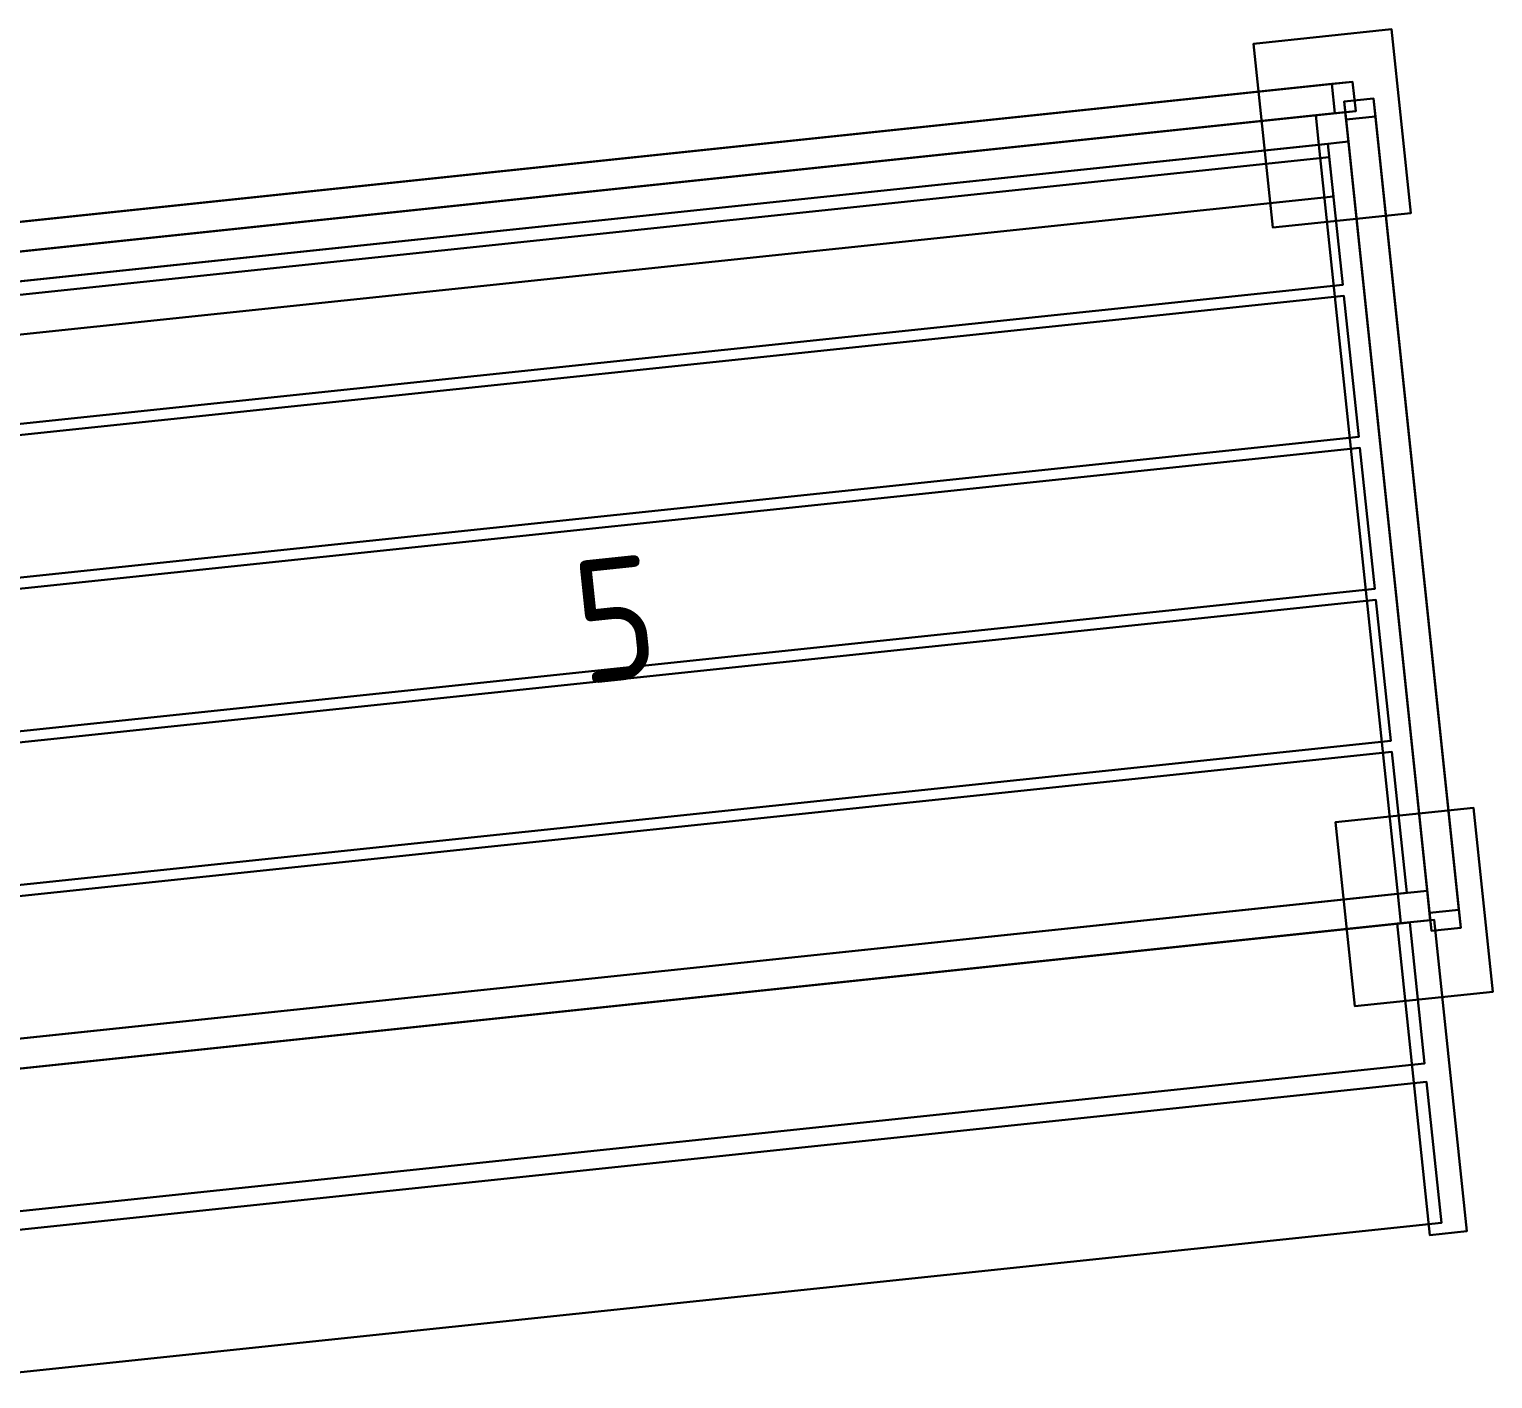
# Model space of a CAD drawing. Header units: millimetres. Extents: x -100 to 108163, y -1208 to 29908.
# Drawn here: x 76060 to 78433, y 11251 to 13440 of the extents above; entities that cross this region are included whole.
import ezdxf
from ezdxf.enums import TextEntityAlignment as Align

# ---------------------------------------------------------------- set-up
doc = ezdxf.new("R2010")
doc.units = ezdxf.units.MM
doc.layers.add('KwikScaf 3D', color=7, linetype='CONTINUOUS')
doc.styles.add('KwikScaf ISO', font='isocp.shx')

msp = doc.modelspace()

# ---------------------------------------------------------------- texts
at = {"layer": 'KwikScaf 3D', "color": 230, "style": 'KwikScaf ISO'}
msp.add_text('5', height=200, rotation=6.0032, dxfattribs=at).set_placement((77010.5, 12483.6), align=Align.MIDDLE_CENTER)

# ---------------------------------------------------------------- meshes
at = {"layer": 'KwikScaf 3D', "color": 200}
mesh = msp.add_polymesh((6, 3), dxfattribs=at)
for k, corner in enumerate([(78045.1, 13416.9, -460), (78045.1, 13416.9, -498), (78045.1, 13416.9, -498), (78268.8, 13440.5, -460), (78268.8, 13440.5, -498), (78268.8, 13440.5, -498), (78300.2, 13142.1, -460), (78300.2, 13142.1, -498), (78268.8, 13440.5, -498), (78076.5, 13118.6, -460), (78076.5, 13118.6, -498), (78045.1, 13416.9, -498), (78076.5, 13118.6, -460), (78076.5, 13118.6, -460), (78045.1, 13416.9, -460), (78300.2, 13142.1, -460), (78300.2, 13142.1, -460), (78268.8, 13440.5, -460)]):
    mesh.set_mesh_vertex(divmod(k, 3), corner)
at = {"layer": 'KwikScaf 3D', "color": 150}
mesh = msp.add_polymesh((6, 3), dxfattribs=at)
for k, corner in enumerate([(75732.7, 13095.3, 2521.9), (75698.8, 13091.8, 2488.2), (75698.8, 13091.8, 2488.2), (78205.9, 13355.4, -0.4), (78171.9, 13351.8, -34.1), (78171.9, 13351.8, -34.1), (78210.9, 13307.7, -0.4), (78176.9, 13304.1, -34.1), (78171.9, 13351.8, -34.1), (75737.8, 13047.6, 2521.9), (75703.8, 13044, 2488.2), (75698.8, 13091.8, 2488.2), (75737.8, 13047.6, 2521.9), (75737.8, 13047.6, 2521.9), (75732.7, 13095.3, 2521.9), (78210.9, 13307.7, -0.4), (78210.9, 13307.7, -0.4), (78205.9, 13355.4, -0.4)]):
    mesh.set_mesh_vertex(divmod(k, 3), corner)
mesh = msp.add_polymesh((6, 3), dxfattribs=at)
for k, corner in enumerate([(78176.9, 13304.1, 5493.9), (78210.9, 13307.7, 5460.2), (78210.9, 13307.7, 5460.2), (75703.8, 13044, 2971.6), (75737.8, 13047.6, 2937.9), (75737.8, 13047.6, 2937.9), (75698.8, 13091.8, 2971.6), (75732.7, 13095.3, 2937.9), (75737.8, 13047.6, 2937.9), (78171.9, 13351.8, 5493.9), (78205.9, 13355.4, 5460.2), (78210.9, 13307.7, 5460.2), (78171.9, 13351.8, 5493.9), (78171.9, 13351.8, 5493.9), (78176.9, 13304.1, 5493.9), (75698.8, 13091.8, 2971.6), (75698.8, 13091.8, 2971.6), (75703.8, 13044, 2971.6)]):
    mesh.set_mesh_vertex(divmod(k, 3), corner)
mesh = msp.add_polymesh((6, 3), dxfattribs=at)
for k, corner in enumerate([(75732.7, 13095.3, 8465.9), (75698.8, 13091.8, 8432.2), (75698.8, 13091.8, 8432.2), (78205.9, 13355.4, 5943.6), (78171.9, 13351.8, 5909.9), (78171.9, 13351.8, 5909.9), (78210.9, 13307.7, 5943.6), (78176.9, 13304.1, 5909.9), (78171.9, 13351.8, 5909.9), (75737.8, 13047.6, 8465.9), (75703.8, 13044, 8432.2), (75698.8, 13091.8, 8432.2), (75737.8, 13047.6, 8465.9), (75737.8, 13047.6, 8465.9), (75732.7, 13095.3, 8465.9), (78210.9, 13307.7, 5943.6), (78210.9, 13307.7, 5943.6), (78205.9, 13355.4, 5943.6)]):
    mesh.set_mesh_vertex(divmod(k, 3), corner)
mesh = msp.add_polymesh((6, 3), dxfattribs=at)
for k, corner in enumerate([(78243, 13299.1, 1059.7), (78239.9, 13328.4, 1021.8), (78239.9, 13328.4, 1021.8), (78381.4, 11982.7, 30.1), (78378.3, 12012, -7.8), (78378.3, 12012, -7.8), (78333.7, 11977.7, 30.1), (78330.6, 12007, -7.8), (78378.3, 12012, -7.8), (78195.2, 13294.1, 1059.7), (78192.2, 13323.4, 1021.8), (78239.9, 13328.4, 1021.8), (78195.2, 13294.1, 1059.7), (78195.2, 13294.1, 1059.7), (78243, 13299.1, 1059.7), (78333.7, 11977.7, 30.1), (78333.7, 11977.7, 30.1), (78381.4, 11982.7, 30.1)]):
    mesh.set_mesh_vertex(divmod(k, 3), corner)
mesh = msp.add_polymesh((6, 3), dxfattribs=at)
for k, corner in enumerate([(78330.6, 12007, 3041.1), (78333.7, 11977.7, 3003.2), (78333.7, 11977.7, 3003.2), (78192.2, 13323.4, 2011.4), (78195.2, 13294.1, 1973.5), (78195.2, 13294.1, 1973.5), (78239.9, 13328.4, 2011.4), (78243, 13299.1, 1973.5), (78195.2, 13294.1, 1973.5), (78378.3, 12012, 3041.1), (78381.4, 11982.7, 3003.2), (78333.7, 11977.7, 3003.2), (78378.3, 12012, 3041.1), (78378.3, 12012, 3041.1), (78330.6, 12007, 3041.1), (78239.9, 13328.4, 2011.4), (78239.9, 13328.4, 2011.4), (78192.2, 13323.4, 2011.4)]):
    mesh.set_mesh_vertex(divmod(k, 3), corner)
mesh = msp.add_polymesh((6, 3), dxfattribs=at)
for k, corner in enumerate([(78243, 13299.1, 5022.4), (78239.9, 13328.4, 4984.5), (78239.9, 13328.4, 4984.5), (78381.4, 11982.7, 3992.7), (78378.3, 12012, 3954.8), (78378.3, 12012, 3954.8), (78333.7, 11977.7, 3992.7), (78330.6, 12007, 3954.8), (78378.3, 12012, 3954.8), (78195.2, 13294.1, 5022.4), (78192.2, 13323.4, 4984.5), (78239.9, 13328.4, 4984.5), (78195.2, 13294.1, 5022.4), (78195.2, 13294.1, 5022.4), (78243, 13299.1, 5022.4), (78333.7, 11977.7, 3992.7), (78333.7, 11977.7, 3992.7), (78381.4, 11982.7, 3992.7)]):
    mesh.set_mesh_vertex(divmod(k, 3), corner)
mesh = msp.add_polymesh((6, 3), dxfattribs=at)
for k, corner in enumerate([(78330.6, 12007, 7003.7), (78333.7, 11977.7, 6965.8), (78333.7, 11977.7, 6965.8), (78192.2, 13323.4, 5974), (78195.2, 13294.1, 5936.1), (78195.2, 13294.1, 5936.1), (78239.9, 13328.4, 5974), (78243, 13299.1, 5936.1), (78195.2, 13294.1, 5936.1), (78378.3, 12012, 7003.7), (78381.4, 11982.7, 6965.8), (78333.7, 11977.7, 6965.8), (78378.3, 12012, 7003.7), (78378.3, 12012, 7003.7), (78330.6, 12007, 7003.7), (78239.9, 13328.4, 5974), (78239.9, 13328.4, 5974), (78192.2, 13323.4, 5974)]):
    mesh.set_mesh_vertex(divmod(k, 3), corner)
mesh = msp.add_polymesh((6, 3), dxfattribs=at)
for k, corner in enumerate([(78243, 13299.1, 8985), (78239.9, 13328.4, 8947.1), (78239.9, 13328.4, 8947.1), (78381.4, 11982.7, 7955.3), (78378.3, 12012, 7917.5), (78378.3, 12012, 7917.5), (78333.7, 11977.7, 7955.3), (78330.6, 12007, 7917.5), (78378.3, 12012, 7917.5), (78195.2, 13294.1, 8985), (78192.2, 13323.4, 8947.1), (78239.9, 13328.4, 8947.1), (78195.2, 13294.1, 8985), (78195.2, 13294.1, 8985), (78243, 13299.1, 8985), (78333.7, 11977.7, 7955.3), (78333.7, 11977.7, 7955.3), (78381.4, 11982.7, 7955.3)]):
    mesh.set_mesh_vertex(divmod(k, 3), corner)
at = {"layer": 'KwikScaf 3D', "color": 40}
mesh = msp.add_polymesh((6, 3), dxfattribs=at)
for k, corner in enumerate([(78151.3, 13253.1, 80), (78151.3, 13253.1, 32), (78151.3, 13253.1, 32), (75773.4, 13003.1, 80), (75773.4, 13003.1, 32), (75773.4, 13003.1, 32), (75768.4, 13050.8, 80), (75768.4, 13050.8, 32), (75773.4, 13003.1, 32), (78146.3, 13300.9, 80), (78146.3, 13300.9, 32), (78151.3, 13253.1, 32), (78146.3, 13300.9, 80), (78146.3, 13300.9, 80), (78151.3, 13253.1, 80), (75768.4, 13050.8, 80), (75768.4, 13050.8, 80), (75773.4, 13003.1, 80)]):
    mesh.set_mesh_vertex(divmod(k, 3), corner)
mesh = msp.add_polymesh((6, 3), dxfattribs=at)
for k, corner in enumerate([(78151.3, 13253.1, 1566), (78151.3, 13253.1, 1518), (78151.3, 13253.1, 1518), (75773.4, 13003.1, 1566), (75773.4, 13003.1, 1518), (75773.4, 13003.1, 1518), (75768.4, 13050.8, 1566), (75768.4, 13050.8, 1518), (75773.4, 13003.1, 1518), (78146.3, 13300.9, 1566), (78146.3, 13300.9, 1518), (78151.3, 13253.1, 1518), (78146.3, 13300.9, 1566), (78146.3, 13300.9, 1566), (78151.3, 13253.1, 1566), (75768.4, 13050.8, 1566), (75768.4, 13050.8, 1566), (75773.4, 13003.1, 1566)]):
    mesh.set_mesh_vertex(divmod(k, 3), corner)
mesh = msp.add_polymesh((6, 3), dxfattribs=at)
for k, corner in enumerate([(78151.3, 13253.1, 3547.3), (78151.3, 13253.1, 3499.3), (78151.3, 13253.1, 3499.3), (75773.4, 13003.1, 3547.3), (75773.4, 13003.1, 3499.3), (75773.4, 13003.1, 3499.3), (75768.4, 13050.8, 3547.3), (75768.4, 13050.8, 3499.3), (75773.4, 13003.1, 3499.3), (78146.3, 13300.9, 3547.3), (78146.3, 13300.9, 3499.3), (78151.3, 13253.1, 3499.3), (78146.3, 13300.9, 3547.3), (78146.3, 13300.9, 3547.3), (78151.3, 13253.1, 3547.3), (75768.4, 13050.8, 3547.3), (75768.4, 13050.8, 3547.3), (75773.4, 13003.1, 3547.3)]):
    mesh.set_mesh_vertex(divmod(k, 3), corner)
mesh = msp.add_polymesh((6, 3), dxfattribs=at)
for k, corner in enumerate([(78151.3, 13253.1, 5528.6), (78151.3, 13253.1, 5480.6), (78151.3, 13253.1, 5480.6), (75773.4, 13003.1, 5528.6), (75773.4, 13003.1, 5480.6), (75773.4, 13003.1, 5480.6), (75768.4, 13050.8, 5528.6), (75768.4, 13050.8, 5480.6), (75773.4, 13003.1, 5480.6), (78146.3, 13300.9, 5528.6), (78146.3, 13300.9, 5480.6), (78151.3, 13253.1, 5480.6), (78146.3, 13300.9, 5528.6), (78146.3, 13300.9, 5528.6), (78151.3, 13253.1, 5528.6), (75768.4, 13050.8, 5528.6), (75768.4, 13050.8, 5528.6), (75773.4, 13003.1, 5528.6)]):
    mesh.set_mesh_vertex(divmod(k, 3), corner)
mesh = msp.add_polymesh((6, 3), dxfattribs=at)
for k, corner in enumerate([(78151.3, 13253.1, 7509.9), (78151.3, 13253.1, 7461.9), (78151.3, 13253.1, 7461.9), (75773.4, 13003.1, 7509.9), (75773.4, 13003.1, 7461.9), (75773.4, 13003.1, 7461.9), (75768.4, 13050.8, 7509.9), (75768.4, 13050.8, 7461.9), (75773.4, 13003.1, 7461.9), (78146.3, 13300.9, 7509.9), (78146.3, 13300.9, 7461.9), (78151.3, 13253.1, 7461.9), (78146.3, 13300.9, 7509.9), (78146.3, 13300.9, 7509.9), (78151.3, 13253.1, 7509.9), (75768.4, 13050.8, 7509.9), (75768.4, 13050.8, 7509.9), (75773.4, 13003.1, 7509.9)]):
    mesh.set_mesh_vertex(divmod(k, 3), corner)
at = {"layer": 'KwikScaf 3D', "color": 70}
mesh = msp.add_polymesh((6, 3), dxfattribs=at)
for k, corner in enumerate([(78151.3, 13253.1, 8500.6), (78151.3, 13253.1, 8452.6), (78151.3, 13253.1, 8452.6), (75773.4, 13003.1, 8500.6), (75773.4, 13003.1, 8452.6), (75773.4, 13003.1, 8452.6), (75768.4, 13050.8, 8500.6), (75768.4, 13050.8, 8452.6), (75773.4, 13003.1, 8452.6), (78146.3, 13300.9, 8500.6), (78146.3, 13300.9, 8452.6), (78151.3, 13253.1, 8452.6), (78146.3, 13300.9, 8500.6), (78146.3, 13300.9, 8500.6), (78151.3, 13253.1, 8500.6), (75768.4, 13050.8, 8500.6), (75768.4, 13050.8, 8500.6), (75773.4, 13003.1, 8500.6)]):
    mesh.set_mesh_vertex(divmod(k, 3), corner)
at = {"layer": 'KwikScaf 3D', "color": 80}
mesh = msp.add_polymesh((6, 3), dxfattribs=at)
for k, corner in enumerate([(78151.3, 13253.1, 8005.3), (78151.3, 13253.1, 7957.3), (78151.3, 13253.1, 7957.3), (75773.4, 13003.1, 8005.3), (75773.4, 13003.1, 7957.3), (75773.4, 13003.1, 7957.3), (75768.4, 13050.8, 8005.3), (75768.4, 13050.8, 7957.3), (75773.4, 13003.1, 7957.3), (78146.3, 13300.9, 8005.3), (78146.3, 13300.9, 7957.3), (78151.3, 13253.1, 7957.3), (78146.3, 13300.9, 8005.3), (78146.3, 13300.9, 8005.3), (78151.3, 13253.1, 8005.3), (75768.4, 13050.8, 8005.3), (75768.4, 13050.8, 8005.3), (75773.4, 13003.1, 8005.3)]):
    mesh.set_mesh_vertex(divmod(k, 3), corner)
at = {"layer": 'KwikScaf 3D', "color": 40}
mesh = msp.add_polymesh((6, 3), dxfattribs=at)
for k, corner in enumerate([(78151.3, 13253.1, 9491.3), (78151.3, 13253.1, 9443.3), (78151.3, 13253.1, 9443.3), (75773.4, 13003.1, 9491.3), (75773.4, 13003.1, 9443.3), (75773.4, 13003.1, 9443.3), (75768.4, 13050.8, 9491.3), (75768.4, 13050.8, 9443.3), (75773.4, 13003.1, 9443.3), (78146.3, 13300.9, 9491.3), (78146.3, 13300.9, 9443.3), (78151.3, 13253.1, 9443.3), (78146.3, 13300.9, 9491.3), (78146.3, 13300.9, 9491.3), (78151.3, 13253.1, 9491.3), (75768.4, 13050.8, 9491.3), (75768.4, 13050.8, 9491.3), (75773.4, 13003.1, 9491.3)]):
    mesh.set_mesh_vertex(divmod(k, 3), corner)
at = {"layer": 'KwikScaf 3D', "color": 70}
mesh = msp.add_polymesh((6, 3), dxfattribs=at)
for k, corner in enumerate([(78151.3, 13253.1, 10481.9), (78151.3, 13253.1, 10433.9), (78151.3, 13253.1, 10433.9), (75773.4, 13003.1, 10481.9), (75773.4, 13003.1, 10433.9), (75773.4, 13003.1, 10433.9), (75768.4, 13050.8, 10481.9), (75768.4, 13050.8, 10433.9), (75773.4, 13003.1, 10433.9), (78146.3, 13300.9, 10481.9), (78146.3, 13300.9, 10433.9), (78151.3, 13253.1, 10433.9), (78146.3, 13300.9, 10481.9), (78146.3, 13300.9, 10481.9), (78151.3, 13253.1, 10481.9), (75768.4, 13050.8, 10481.9), (75768.4, 13050.8, 10481.9), (75773.4, 13003.1, 10481.9)]):
    mesh.set_mesh_vertex(divmod(k, 3), corner)
at = {"layer": 'KwikScaf 3D', "color": 80}
mesh = msp.add_polymesh((6, 3), dxfattribs=at)
for k, corner in enumerate([(78151.3, 13253.1, 9986.6), (78151.3, 13253.1, 9938.6), (78151.3, 13253.1, 9938.6), (75773.4, 13003.1, 9986.6), (75773.4, 13003.1, 9938.6), (75773.4, 13003.1, 9938.6), (75768.4, 13050.8, 9986.6), (75768.4, 13050.8, 9938.6), (75773.4, 13003.1, 9938.6), (78146.3, 13300.9, 9986.6), (78146.3, 13300.9, 9938.6), (78151.3, 13253.1, 9938.6), (78146.3, 13300.9, 9986.6), (78146.3, 13300.9, 9986.6), (78151.3, 13253.1, 9986.6), (75768.4, 13050.8, 9986.6), (75768.4, 13050.8, 9986.6), (75773.4, 13003.1, 9986.6)]):
    mesh.set_mesh_vertex(divmod(k, 3), corner)
at = {"layer": 'KwikScaf 3D', "color": 180}
mesh = msp.add_polymesh((6, 3), dxfattribs=at)
for k, corner in enumerate([(78194, 13305.9, 2887), (78146.3, 13300.9, 2887), (78146.3, 13300.9, 2887), (78194, 13305.9, -185), (78146.3, 13300.9, -185), (78146.3, 13300.9, -185), (78199, 13258.2, -185), (78151.3, 13253.1, -185), (78146.3, 13300.9, -185), (78199, 13258.2, 2887), (78151.3, 13253.1, 2887), (78146.3, 13300.9, 2887), (78199, 13258.2, 2887), (78199, 13258.2, 2887), (78194, 13305.9, 2887), (78199, 13258.2, -185), (78199, 13258.2, -185), (78194, 13305.9, -185)]):
    mesh.set_mesh_vertex(divmod(k, 3), corner)
mesh = msp.add_polymesh((6, 3), dxfattribs=at)
for k, corner in enumerate([(78194, 13305.9, 5859), (78146.3, 13300.9, 5859), (78146.3, 13300.9, 5859), (78194, 13305.9, 2787), (78146.3, 13300.9, 2787), (78146.3, 13300.9, 2787), (78199, 13258.2, 2787), (78151.3, 13253.1, 2787), (78146.3, 13300.9, 2787), (78199, 13258.2, 5859), (78151.3, 13253.1, 5859), (78146.3, 13300.9, 5859), (78199, 13258.2, 5859), (78199, 13258.2, 5859), (78194, 13305.9, 5859), (78199, 13258.2, 2787), (78199, 13258.2, 2787), (78194, 13305.9, 2787)]):
    mesh.set_mesh_vertex(divmod(k, 3), corner)
mesh = msp.add_polymesh((6, 3), dxfattribs=at)
for k, corner in enumerate([(78194, 13305.9, 8831), (78146.3, 13300.9, 8831), (78146.3, 13300.9, 8831), (78194, 13305.9, 5759), (78146.3, 13300.9, 5759), (78146.3, 13300.9, 5759), (78199, 13258.2, 5759), (78151.3, 13253.1, 5759), (78146.3, 13300.9, 5759), (78199, 13258.2, 8831), (78151.3, 13253.1, 8831), (78146.3, 13300.9, 8831), (78199, 13258.2, 8831), (78199, 13258.2, 8831), (78194, 13305.9, 8831), (78199, 13258.2, 5759), (78199, 13258.2, 5759), (78194, 13305.9, 5759)]):
    mesh.set_mesh_vertex(divmod(k, 3), corner)
mesh = msp.add_polymesh((6, 3), dxfattribs=at)
for k, corner in enumerate([(78194, 13305.9, 10812.3), (78146.3, 13300.9, 10812.3), (78146.3, 13300.9, 10812.3), (78194, 13305.9, 8731), (78146.3, 13300.9, 8731), (78146.3, 13300.9, 8731), (78199, 13258.2, 8731), (78151.3, 13253.1, 8731), (78146.3, 13300.9, 8731), (78199, 13258.2, 10812.3), (78151.3, 13253.1, 10812.3), (78146.3, 13300.9, 10812.3), (78199, 13258.2, 10812.3), (78199, 13258.2, 10812.3), (78194, 13305.9, 10812.3), (78199, 13258.2, 8731), (78199, 13258.2, 8731), (78194, 13305.9, 8731)]):
    mesh.set_mesh_vertex(divmod(k, 3), corner)
at = {"layer": 'KwikScaf 3D', "color": 190}
mesh = msp.add_polymesh((6, 3), dxfattribs=at)
for k, corner in enumerate([(78194, 13305.9), (78146.3, 13300.9), (78146.3, 13300.9), (78194, 13305.9, -460), (78146.3, 13300.9, -460), (78146.3, 13300.9, -460), (78199, 13258.2, -460), (78151.3, 13253.1, -460), (78146.3, 13300.9, -460), (78199, 13258.2), (78151.3, 13253.1), (78146.3, 13300.9), (78199, 13258.2), (78199, 13258.2), (78194, 13305.9), (78199, 13258.2, -460), (78199, 13258.2, -460), (78194, 13305.9, -460)]):
    mesh.set_mesh_vertex(divmod(k, 3), corner)
at = {"layer": 'KwikScaf 3D', "color": 20}
mesh = msp.add_polymesh((6, 3), dxfattribs=at)
for k, corner in enumerate([(78189.8, 13025.9, 7550.9), (78189.8, 13025.9, 7486.9), (78189.8, 13025.9, 7486.9), (75783, 12772.8, 7550.9), (75783, 12772.8, 7486.9), (75783, 12772.8, 7486.9), (75759, 13001.6, 7550.9), (75759, 13001.6, 7486.9), (75783, 12772.8, 7486.9), (78165.7, 13254.7, 7550.9), (78165.7, 13254.7, 7486.9), (78189.8, 13025.9, 7486.9), (78165.7, 13254.7, 7550.9), (78165.7, 13254.7, 7550.9), (78189.8, 13025.9, 7550.9), (75759, 13001.6, 7550.9), (75759, 13001.6, 7550.9), (75783, 12772.8, 7550.9)]):
    mesh.set_mesh_vertex(divmod(k, 3), corner)
mesh = msp.add_polymesh((6, 3), dxfattribs=at)
for k, corner in enumerate([(78189.8, 13025.9, 9532.3), (78189.8, 13025.9, 9468.3), (78189.8, 13025.9, 9468.3), (75783, 12772.8, 9532.3), (75783, 12772.8, 9468.3), (75783, 12772.8, 9468.3), (75759, 13001.6, 9532.3), (75759, 13001.6, 9468.3), (75783, 12772.8, 9468.3), (78165.7, 13254.7, 9532.3), (78165.7, 13254.7, 9468.3), (78189.8, 13025.9, 9468.3), (78165.7, 13254.7, 9532.3), (78165.7, 13254.7, 9532.3), (78189.8, 13025.9, 9532.3), (75759, 13001.6, 9532.3), (75759, 13001.6, 9532.3), (75783, 12772.8, 9532.3)]):
    mesh.set_mesh_vertex(divmod(k, 3), corner)
at = {"layer": 'KwikScaf 3D', "color": 50}
mesh = msp.add_polymesh((6, 3), dxfattribs=at)
for k, corner in enumerate([(78279.1, 12037.9, 100), (78279.1, 12037.9, 52), (78279.1, 12037.9, 52), (78151.3, 13253.1, 100), (78151.3, 13253.1, 52), (78151.3, 13253.1, 52), (78199, 13258.2, 100), (78199, 13258.2, 52), (78151.3, 13253.1, 52), (78326.8, 12042.9, 100), (78326.8, 12042.9, 52), (78279.1, 12037.9, 52), (78326.8, 12042.9, 100), (78326.8, 12042.9, 100), (78279.1, 12037.9, 100), (78199, 13258.2, 100), (78199, 13258.2, 100), (78151.3, 13253.1, 100)]):
    mesh.set_mesh_vertex(divmod(k, 3), corner)
mesh = msp.add_polymesh((6, 3), dxfattribs=at)
for k, corner in enumerate([(78279.1, 12037.9, 1586), (78279.1, 12037.9, 1538), (78279.1, 12037.9, 1538), (78151.3, 13253.1, 1586), (78151.3, 13253.1, 1538), (78151.3, 13253.1, 1538), (78199, 13258.2, 1586), (78199, 13258.2, 1538), (78151.3, 13253.1, 1538), (78326.8, 12042.9, 1586), (78326.8, 12042.9, 1538), (78279.1, 12037.9, 1538), (78326.8, 12042.9, 1586), (78326.8, 12042.9, 1586), (78279.1, 12037.9, 1586), (78199, 13258.2, 1586), (78199, 13258.2, 1586), (78151.3, 13253.1, 1586)]):
    mesh.set_mesh_vertex(divmod(k, 3), corner)
mesh = msp.add_polymesh((6, 3), dxfattribs=at)
for k, corner in enumerate([(78279.1, 12037.9, 3567.3), (78279.1, 12037.9, 3519.3), (78279.1, 12037.9, 3519.3), (78151.3, 13253.1, 3567.3), (78151.3, 13253.1, 3519.3), (78151.3, 13253.1, 3519.3), (78199, 13258.2, 3567.3), (78199, 13258.2, 3519.3), (78151.3, 13253.1, 3519.3), (78326.8, 12042.9, 3567.3), (78326.8, 12042.9, 3519.3), (78279.1, 12037.9, 3519.3), (78326.8, 12042.9, 3567.3), (78326.8, 12042.9, 3567.3), (78279.1, 12037.9, 3567.3), (78199, 13258.2, 3567.3), (78199, 13258.2, 3567.3), (78151.3, 13253.1, 3567.3)]):
    mesh.set_mesh_vertex(divmod(k, 3), corner)
mesh = msp.add_polymesh((6, 3), dxfattribs=at)
for k, corner in enumerate([(78279.1, 12037.9, 5548.6), (78279.1, 12037.9, 5500.6), (78279.1, 12037.9, 5500.6), (78151.3, 13253.1, 5548.6), (78151.3, 13253.1, 5500.6), (78151.3, 13253.1, 5500.6), (78199, 13258.2, 5548.6), (78199, 13258.2, 5500.6), (78151.3, 13253.1, 5500.6), (78326.8, 12042.9, 5548.6), (78326.8, 12042.9, 5500.6), (78279.1, 12037.9, 5500.6), (78326.8, 12042.9, 5548.6), (78326.8, 12042.9, 5548.6), (78279.1, 12037.9, 5548.6), (78199, 13258.2, 5548.6), (78199, 13258.2, 5548.6), (78151.3, 13253.1, 5548.6)]):
    mesh.set_mesh_vertex(divmod(k, 3), corner)
mesh = msp.add_polymesh((6, 3), dxfattribs=at)
for k, corner in enumerate([(78279.1, 12037.9, 7529.9), (78279.1, 12037.9, 7481.9), (78279.1, 12037.9, 7481.9), (78151.3, 13253.1, 7529.9), (78151.3, 13253.1, 7481.9), (78151.3, 13253.1, 7481.9), (78199, 13258.2, 7529.9), (78199, 13258.2, 7481.9), (78151.3, 13253.1, 7481.9), (78326.8, 12042.9, 7529.9), (78326.8, 12042.9, 7481.9), (78279.1, 12037.9, 7481.9), (78326.8, 12042.9, 7529.9), (78326.8, 12042.9, 7529.9), (78279.1, 12037.9, 7529.9), (78199, 13258.2, 7529.9), (78199, 13258.2, 7529.9), (78151.3, 13253.1, 7529.9)]):
    mesh.set_mesh_vertex(divmod(k, 3), corner)
at = {"layer": 'KwikScaf 3D', "color": 70}
mesh = msp.add_polymesh((6, 3), dxfattribs=at)
for k, corner in enumerate([(78279.1, 12037.9, 8475.6), (78279.1, 12037.9, 8427.6), (78279.1, 12037.9, 8427.6), (78151.3, 13253.1, 8475.6), (78151.3, 13253.1, 8427.6), (78151.3, 13253.1, 8427.6), (78199, 13258.2, 8475.6), (78199, 13258.2, 8427.6), (78151.3, 13253.1, 8427.6), (78326.8, 12042.9, 8475.6), (78326.8, 12042.9, 8427.6), (78279.1, 12037.9, 8427.6), (78326.8, 12042.9, 8475.6), (78326.8, 12042.9, 8475.6), (78279.1, 12037.9, 8475.6), (78199, 13258.2, 8475.6), (78199, 13258.2, 8475.6), (78151.3, 13253.1, 8475.6)]):
    mesh.set_mesh_vertex(divmod(k, 3), corner)
at = {"layer": 'KwikScaf 3D', "color": 80}
mesh = msp.add_polymesh((6, 3), dxfattribs=at)
for k, corner in enumerate([(78279.1, 12037.9, 7980.3), (78279.1, 12037.9, 7932.3), (78279.1, 12037.9, 7932.3), (78151.3, 13253.1, 7980.3), (78151.3, 13253.1, 7932.3), (78151.3, 13253.1, 7932.3), (78199, 13258.2, 7980.3), (78199, 13258.2, 7932.3), (78151.3, 13253.1, 7932.3), (78326.8, 12042.9, 7980.3), (78326.8, 12042.9, 7932.3), (78279.1, 12037.9, 7932.3), (78326.8, 12042.9, 7980.3), (78326.8, 12042.9, 7980.3), (78279.1, 12037.9, 7980.3), (78199, 13258.2, 7980.3), (78199, 13258.2, 7980.3), (78151.3, 13253.1, 7980.3)]):
    mesh.set_mesh_vertex(divmod(k, 3), corner)
at = {"layer": 'KwikScaf 3D', "color": 50}
mesh = msp.add_polymesh((6, 3), dxfattribs=at)
for k, corner in enumerate([(78279.1, 12037.9, 9511.3), (78279.1, 12037.9, 9463.3), (78279.1, 12037.9, 9463.3), (78151.3, 13253.1, 9511.3), (78151.3, 13253.1, 9463.3), (78151.3, 13253.1, 9463.3), (78199, 13258.2, 9511.3), (78199, 13258.2, 9463.3), (78151.3, 13253.1, 9463.3), (78326.8, 12042.9, 9511.3), (78326.8, 12042.9, 9463.3), (78279.1, 12037.9, 9463.3), (78326.8, 12042.9, 9511.3), (78326.8, 12042.9, 9511.3), (78279.1, 12037.9, 9511.3), (78199, 13258.2, 9511.3), (78199, 13258.2, 9511.3), (78151.3, 13253.1, 9511.3)]):
    mesh.set_mesh_vertex(divmod(k, 3), corner)
at = {"layer": 'KwikScaf 3D', "color": 70}
mesh = msp.add_polymesh((6, 3), dxfattribs=at)
for k, corner in enumerate([(78279.1, 12037.9, 10456.9), (78279.1, 12037.9, 10408.9), (78279.1, 12037.9, 10408.9), (78151.3, 13253.1, 10456.9), (78151.3, 13253.1, 10408.9), (78151.3, 13253.1, 10408.9), (78199, 13258.2, 10456.9), (78199, 13258.2, 10408.9), (78151.3, 13253.1, 10408.9), (78326.8, 12042.9, 10456.9), (78326.8, 12042.9, 10408.9), (78279.1, 12037.9, 10408.9), (78326.8, 12042.9, 10456.9), (78326.8, 12042.9, 10456.9), (78279.1, 12037.9, 10456.9), (78199, 13258.2, 10456.9), (78199, 13258.2, 10456.9), (78151.3, 13253.1, 10456.9)]):
    mesh.set_mesh_vertex(divmod(k, 3), corner)
at = {"layer": 'KwikScaf 3D', "color": 80}
mesh = msp.add_polymesh((6, 3), dxfattribs=at)
for k, corner in enumerate([(78279.1, 12037.9, 9961.6), (78279.1, 12037.9, 9913.6), (78279.1, 12037.9, 9913.6), (78151.3, 13253.1, 9961.6), (78151.3, 13253.1, 9913.6), (78151.3, 13253.1, 9913.6), (78199, 13258.2, 9961.6), (78199, 13258.2, 9913.6), (78151.3, 13253.1, 9913.6), (78326.8, 12042.9, 9961.6), (78326.8, 12042.9, 9913.6), (78279.1, 12037.9, 9913.6), (78326.8, 12042.9, 9961.6), (78326.8, 12042.9, 9961.6), (78279.1, 12037.9, 9961.6), (78199, 13258.2, 9961.6), (78199, 13258.2, 9961.6), (78151.3, 13253.1, 9961.6)]):
    mesh.set_mesh_vertex(divmod(k, 3), corner)
at = {"layer": 'KwikScaf 3D', "color": 90}
mesh = msp.add_polymesh((6, 3), dxfattribs=at)
for k, corner in enumerate([(78174.7, 13169.1, 7550.9), (78168, 13232.8, 7550.9), (78168, 13232.8, 7550.9), (75768, 12916, 7550.9), (75761.3, 12979.7, 7550.9), (75761.3, 12979.7, 7550.9), (75768, 12916, 7780.9), (75761.3, 12979.7, 7780.9), (75761.3, 12979.7, 7550.9), (78174.7, 13169.1, 7780.9), (78168, 13232.8, 7780.9), (78168, 13232.8, 7550.9), (78174.7, 13169.1, 7780.9), (78174.7, 13169.1, 7780.9), (78174.7, 13169.1, 7550.9), (75768, 12916, 7780.9), (75768, 12916, 7780.9), (75768, 12916, 7550.9)]):
    mesh.set_mesh_vertex(divmod(k, 3), corner)
mesh = msp.add_polymesh((6, 3), dxfattribs=at)
for k, corner in enumerate([(78174.7, 13169.1, 9532.3), (78168, 13232.8, 9532.3), (78168, 13232.8, 9532.3), (75768, 12916, 9532.3), (75761.3, 12979.7, 9532.3), (75761.3, 12979.7, 9532.3), (75768, 12916, 9762.3), (75761.3, 12979.7, 9762.3), (75761.3, 12979.7, 9532.3), (78174.7, 13169.1, 9762.3), (78168, 13232.8, 9762.3), (78168, 13232.8, 9532.3), (78174.7, 13169.1, 9762.3), (78174.7, 13169.1, 9762.3), (78174.7, 13169.1, 9532.3), (75768, 12916, 9762.3), (75768, 12916, 9762.3), (75768, 12916, 9532.3)]):
    mesh.set_mesh_vertex(divmod(k, 3), corner)
at = {"layer": 'KwikScaf 3D', "color": 20}
mesh = msp.add_polymesh((6, 3), dxfattribs=at)
for k, corner in enumerate([(78215.7, 12779.3, 7550.9), (78215.7, 12779.3, 7486.9), (78215.7, 12779.3, 7486.9), (75809, 12526.2, 7550.9), (75809, 12526.2, 7486.9), (75809, 12526.2, 7486.9), (75784.9, 12754.9, 7550.9), (75784.9, 12754.9, 7486.9), (75809, 12526.2, 7486.9), (78191.6, 13008, 7550.9), (78191.6, 13008, 7486.9), (78215.7, 12779.3, 7486.9), (78191.6, 13008, 7550.9), (78191.6, 13008, 7550.9), (78215.7, 12779.3, 7550.9), (75784.9, 12754.9, 7550.9), (75784.9, 12754.9, 7550.9), (75809, 12526.2, 7550.9)]):
    mesh.set_mesh_vertex(divmod(k, 3), corner)
mesh = msp.add_polymesh((6, 3), dxfattribs=at)
for k, corner in enumerate([(78215.7, 12779.3, 9532.3), (78215.7, 12779.3, 9468.3), (78215.7, 12779.3, 9468.3), (75809, 12526.2, 9532.3), (75809, 12526.2, 9468.3), (75809, 12526.2, 9468.3), (75784.9, 12754.9, 9532.3), (75784.9, 12754.9, 9468.3), (75809, 12526.2, 9468.3), (78191.6, 13008, 9532.3), (78191.6, 13008, 9468.3), (78215.7, 12779.3, 9468.3), (78191.6, 13008, 9532.3), (78191.6, 13008, 9532.3), (78215.7, 12779.3, 9532.3), (75784.9, 12754.9, 9532.3), (75784.9, 12754.9, 9532.3), (75809, 12526.2, 9532.3)]):
    mesh.set_mesh_vertex(divmod(k, 3), corner)
mesh = msp.add_polymesh((6, 3), dxfattribs=at)
for k, corner in enumerate([(78241.6, 12532.6, 7550.9), (78241.6, 12532.6, 7486.9), (78241.6, 12532.6, 7486.9), (75834.9, 12279.6, 7550.9), (75834.9, 12279.6, 7486.9), (75834.9, 12279.6, 7486.9), (75810.9, 12508.3, 7550.9), (75810.9, 12508.3, 7486.9), (75834.9, 12279.6, 7486.9), (78217.6, 12761.4, 7550.9), (78217.6, 12761.4, 7486.9), (78241.6, 12532.6, 7486.9), (78217.6, 12761.4, 7550.9), (78217.6, 12761.4, 7550.9), (78241.6, 12532.6, 7550.9), (75810.9, 12508.3, 7550.9), (75810.9, 12508.3, 7550.9), (75834.9, 12279.6, 7550.9)]):
    mesh.set_mesh_vertex(divmod(k, 3), corner)
mesh = msp.add_polymesh((6, 3), dxfattribs=at)
for k, corner in enumerate([(78241.6, 12532.6, 9532.3), (78241.6, 12532.6, 9468.3), (78241.6, 12532.6, 9468.3), (75834.9, 12279.6, 9532.3), (75834.9, 12279.6, 9468.3), (75834.9, 12279.6, 9468.3), (75810.9, 12508.3, 9532.3), (75810.9, 12508.3, 9468.3), (75834.9, 12279.6, 9468.3), (78217.6, 12761.4, 9532.3), (78217.6, 12761.4, 9468.3), (78241.6, 12532.6, 9468.3), (78217.6, 12761.4, 9532.3), (78217.6, 12761.4, 9532.3), (78241.6, 12532.6, 9532.3), (75810.9, 12508.3, 9532.3), (75810.9, 12508.3, 9532.3), (75834.9, 12279.6, 9532.3)]):
    mesh.set_mesh_vertex(divmod(k, 3), corner)
mesh = msp.add_polymesh((6, 3), dxfattribs=at)
for k, corner in enumerate([(78267.6, 12286, 7550.9), (78267.6, 12286, 7486.9), (78267.6, 12286, 7486.9), (75860.8, 12032.9, 7550.9), (75860.8, 12032.9, 7486.9), (75860.8, 12032.9, 7486.9), (75836.8, 12261.7, 7550.9), (75836.8, 12261.7, 7486.9), (75860.8, 12032.9, 7486.9), (78243.5, 12514.7, 7550.9), (78243.5, 12514.7, 7486.9), (78267.6, 12286, 7486.9), (78243.5, 12514.7, 7550.9), (78243.5, 12514.7, 7550.9), (78267.6, 12286, 7550.9), (75836.8, 12261.7, 7550.9), (75836.8, 12261.7, 7550.9), (75860.8, 12032.9, 7550.9)]):
    mesh.set_mesh_vertex(divmod(k, 3), corner)
mesh = msp.add_polymesh((6, 3), dxfattribs=at)
for k, corner in enumerate([(78267.6, 12286, 9532.3), (78267.6, 12286, 9468.3), (78267.6, 12286, 9468.3), (75860.8, 12032.9, 9532.3), (75860.8, 12032.9, 9468.3), (75860.8, 12032.9, 9468.3), (75836.8, 12261.7, 9532.3), (75836.8, 12261.7, 9468.3), (75860.8, 12032.9, 9468.3), (78243.5, 12514.7, 9532.3), (78243.5, 12514.7, 9468.3), (78267.6, 12286, 9468.3), (78243.5, 12514.7, 9532.3), (78243.5, 12514.7, 9532.3), (78267.6, 12286, 9532.3), (75836.8, 12261.7, 9532.3), (75836.8, 12261.7, 9532.3), (75860.8, 12032.9, 9532.3)]):
    mesh.set_mesh_vertex(divmod(k, 3), corner)
mesh = msp.add_polymesh((6, 3), dxfattribs=at)
for k, corner in enumerate([(78293.5, 12039.4, 7550.9), (78293.5, 12039.4, 7486.9), (78293.5, 12039.4, 7486.9), (75886.8, 11786.3, 7550.9), (75886.8, 11786.3, 7486.9), (75886.8, 11786.3, 7486.9), (75862.7, 12015, 7550.9), (75862.7, 12015, 7486.9), (75886.8, 11786.3, 7486.9), (78269.5, 12268.1, 7550.9), (78269.5, 12268.1, 7486.9), (78293.5, 12039.4, 7486.9), (78269.5, 12268.1, 7550.9), (78269.5, 12268.1, 7550.9), (78293.5, 12039.4, 7550.9), (75862.7, 12015, 7550.9), (75862.7, 12015, 7550.9), (75886.8, 11786.3, 7550.9)]):
    mesh.set_mesh_vertex(divmod(k, 3), corner)
mesh = msp.add_polymesh((6, 3), dxfattribs=at)
for k, corner in enumerate([(78293.5, 12039.4, 9532.3), (78293.5, 12039.4, 9468.3), (78293.5, 12039.4, 9468.3), (75886.8, 11786.3, 9532.3), (75886.8, 11786.3, 9468.3), (75886.8, 11786.3, 9468.3), (75862.7, 12015, 9532.3), (75862.7, 12015, 9468.3), (75886.8, 11786.3, 9468.3), (78269.5, 12268.1, 9532.3), (78269.5, 12268.1, 9468.3), (78293.5, 12039.4, 9468.3), (78269.5, 12268.1, 9532.3), (78269.5, 12268.1, 9532.3), (78293.5, 12039.4, 9532.3), (75862.7, 12015, 9532.3), (75862.7, 12015, 9532.3), (75886.8, 11786.3, 9532.3)]):
    mesh.set_mesh_vertex(divmod(k, 3), corner)
at = {"layer": 'KwikScaf 3D', "color": 200}
mesh = msp.add_polymesh((6, 3), dxfattribs=at)
for k, corner in enumerate([(78433, 11879.1, -460), (78433, 11879.1, -498), (78433, 11879.1, -498), (78209.3, 11855.5, -460), (78209.3, 11855.5, -498), (78209.3, 11855.5, -498), (78177.9, 12153.9, -460), (78177.9, 12153.9, -498), (78209.3, 11855.5, -498), (78401.7, 12177.4, -460), (78401.7, 12177.4, -498), (78433, 11879.1, -498), (78401.7, 12177.4, -460), (78401.7, 12177.4, -460), (78433, 11879.1, -460), (78177.9, 12153.9, -460), (78177.9, 12153.9, -460), (78209.3, 11855.5, -460)]):
    mesh.set_mesh_vertex(divmod(k, 3), corner)
at = {"layer": 'KwikScaf 3D', "color": 40}
mesh = msp.add_polymesh((6, 3), dxfattribs=at)
for k, corner in enumerate([(75901.2, 11787.8, 80), (75901.2, 11787.8, 32), (75901.2, 11787.8, 32), (78279.1, 12037.9, 80), (78279.1, 12037.9, 32), (78279.1, 12037.9, 32), (78284.1, 11990.1, 80), (78284.1, 11990.1, 32), (78279.1, 12037.9, 32), (75906.2, 11740.1, 80), (75906.2, 11740.1, 32), (75901.2, 11787.8, 32), (75906.2, 11740.1, 80), (75906.2, 11740.1, 80), (75901.2, 11787.8, 80), (78284.1, 11990.1, 80), (78284.1, 11990.1, 80), (78279.1, 12037.9, 80)]):
    mesh.set_mesh_vertex(divmod(k, 3), corner)
mesh = msp.add_polymesh((6, 3), dxfattribs=at)
for k, corner in enumerate([(75901.2, 11787.8, 1566), (75901.2, 11787.8, 1518), (75901.2, 11787.8, 1518), (78279.1, 12037.9, 1566), (78279.1, 12037.9, 1518), (78279.1, 12037.9, 1518), (78284.1, 11990.1, 1566), (78284.1, 11990.1, 1518), (78279.1, 12037.9, 1518), (75906.2, 11740.1, 1566), (75906.2, 11740.1, 1518), (75901.2, 11787.8, 1518), (75906.2, 11740.1, 1566), (75906.2, 11740.1, 1566), (75901.2, 11787.8, 1566), (78284.1, 11990.1, 1566), (78284.1, 11990.1, 1566), (78279.1, 12037.9, 1566)]):
    mesh.set_mesh_vertex(divmod(k, 3), corner)
mesh = msp.add_polymesh((6, 3), dxfattribs=at)
for k, corner in enumerate([(75901.2, 11787.8, 3547.3), (75901.2, 11787.8, 3499.3), (75901.2, 11787.8, 3499.3), (78279.1, 12037.9, 3547.3), (78279.1, 12037.9, 3499.3), (78279.1, 12037.9, 3499.3), (78284.1, 11990.1, 3547.3), (78284.1, 11990.1, 3499.3), (78279.1, 12037.9, 3499.3), (75906.2, 11740.1, 3547.3), (75906.2, 11740.1, 3499.3), (75901.2, 11787.8, 3499.3), (75906.2, 11740.1, 3547.3), (75906.2, 11740.1, 3547.3), (75901.2, 11787.8, 3547.3), (78284.1, 11990.1, 3547.3), (78284.1, 11990.1, 3547.3), (78279.1, 12037.9, 3547.3)]):
    mesh.set_mesh_vertex(divmod(k, 3), corner)
mesh = msp.add_polymesh((6, 3), dxfattribs=at)
for k, corner in enumerate([(75901.2, 11787.8, 5528.6), (75901.2, 11787.8, 5480.6), (75901.2, 11787.8, 5480.6), (78279.1, 12037.9, 5528.6), (78279.1, 12037.9, 5480.6), (78279.1, 12037.9, 5480.6), (78284.1, 11990.1, 5528.6), (78284.1, 11990.1, 5480.6), (78279.1, 12037.9, 5480.6), (75906.2, 11740.1, 5528.6), (75906.2, 11740.1, 5480.6), (75901.2, 11787.8, 5480.6), (75906.2, 11740.1, 5528.6), (75906.2, 11740.1, 5528.6), (75901.2, 11787.8, 5528.6), (78284.1, 11990.1, 5528.6), (78284.1, 11990.1, 5528.6), (78279.1, 12037.9, 5528.6)]):
    mesh.set_mesh_vertex(divmod(k, 3), corner)
mesh = msp.add_polymesh((6, 3), dxfattribs=at)
for k, corner in enumerate([(75901.2, 11787.8, 7509.9), (75901.2, 11787.8, 7461.9), (75901.2, 11787.8, 7461.9), (78279.1, 12037.9, 7509.9), (78279.1, 12037.9, 7461.9), (78279.1, 12037.9, 7461.9), (78284.1, 11990.1, 7509.9), (78284.1, 11990.1, 7461.9), (78279.1, 12037.9, 7461.9), (75906.2, 11740.1, 7509.9), (75906.2, 11740.1, 7461.9), (75901.2, 11787.8, 7461.9), (75906.2, 11740.1, 7509.9), (75906.2, 11740.1, 7509.9), (75901.2, 11787.8, 7509.9), (78284.1, 11990.1, 7509.9), (78284.1, 11990.1, 7509.9), (78279.1, 12037.9, 7509.9)]):
    mesh.set_mesh_vertex(divmod(k, 3), corner)
mesh = msp.add_polymesh((6, 3), dxfattribs=at)
for k, corner in enumerate([(75901.2, 11787.8, 9491.3), (75901.2, 11787.8, 9443.3), (75901.2, 11787.8, 9443.3), (78279.1, 12037.9, 9491.3), (78279.1, 12037.9, 9443.3), (78279.1, 12037.9, 9443.3), (78284.1, 11990.1, 9491.3), (78284.1, 11990.1, 9443.3), (78279.1, 12037.9, 9443.3), (75906.2, 11740.1, 9491.3), (75906.2, 11740.1, 9443.3), (75901.2, 11787.8, 9443.3), (75906.2, 11740.1, 9491.3), (75906.2, 11740.1, 9491.3), (75901.2, 11787.8, 9491.3), (78284.1, 11990.1, 9491.3), (78284.1, 11990.1, 9491.3), (78279.1, 12037.9, 9491.3)]):
    mesh.set_mesh_vertex(divmod(k, 3), corner)
at = {"layer": 'KwikScaf 3D', "color": 180}
mesh = msp.add_polymesh((6, 3), dxfattribs=at)
for k, corner in enumerate([(78284.1, 11990.1, 2887), (78331.8, 11995.1, 2887), (78331.8, 11995.1, 2887), (78284.1, 11990.1, -185), (78331.8, 11995.1, -185), (78331.8, 11995.1, -185), (78279.1, 12037.9, -185), (78326.8, 12042.9, -185), (78331.8, 11995.1, -185), (78279.1, 12037.9, 2887), (78326.8, 12042.9, 2887), (78331.8, 11995.1, 2887), (78279.1, 12037.9, 2887), (78279.1, 12037.9, 2887), (78284.1, 11990.1, 2887), (78279.1, 12037.9, -185), (78279.1, 12037.9, -185), (78284.1, 11990.1, -185)]):
    mesh.set_mesh_vertex(divmod(k, 3), corner)
mesh = msp.add_polymesh((6, 3), dxfattribs=at)
for k, corner in enumerate([(78284.1, 11990.1, 5859), (78331.8, 11995.1, 5859), (78331.8, 11995.1, 5859), (78284.1, 11990.1, 2787), (78331.8, 11995.1, 2787), (78331.8, 11995.1, 2787), (78279.1, 12037.9, 2787), (78326.8, 12042.9, 2787), (78331.8, 11995.1, 2787), (78279.1, 12037.9, 5859), (78326.8, 12042.9, 5859), (78331.8, 11995.1, 5859), (78279.1, 12037.9, 5859), (78279.1, 12037.9, 5859), (78284.1, 11990.1, 5859), (78279.1, 12037.9, 2787), (78279.1, 12037.9, 2787), (78284.1, 11990.1, 2787)]):
    mesh.set_mesh_vertex(divmod(k, 3), corner)
mesh = msp.add_polymesh((6, 3), dxfattribs=at)
for k, corner in enumerate([(78284.1, 11990.1, 8831), (78331.8, 11995.1, 8831), (78331.8, 11995.1, 8831), (78284.1, 11990.1, 5759), (78331.8, 11995.1, 5759), (78331.8, 11995.1, 5759), (78279.1, 12037.9, 5759), (78326.8, 12042.9, 5759), (78331.8, 11995.1, 5759), (78279.1, 12037.9, 8831), (78326.8, 12042.9, 8831), (78331.8, 11995.1, 8831), (78279.1, 12037.9, 8831), (78279.1, 12037.9, 8831), (78284.1, 11990.1, 8831), (78279.1, 12037.9, 5759), (78279.1, 12037.9, 5759), (78284.1, 11990.1, 5759)]):
    mesh.set_mesh_vertex(divmod(k, 3), corner)
mesh = msp.add_polymesh((6, 3), dxfattribs=at)
for k, corner in enumerate([(78284.1, 11990.1, 10812.3), (78331.8, 11995.1, 10812.3), (78331.8, 11995.1, 10812.3), (78284.1, 11990.1, 8731), (78331.8, 11995.1, 8731), (78331.8, 11995.1, 8731), (78279.1, 12037.9, 8731), (78326.8, 12042.9, 8731), (78331.8, 11995.1, 8731), (78279.1, 12037.9, 10812.3), (78326.8, 12042.9, 10812.3), (78331.8, 11995.1, 10812.3), (78279.1, 12037.9, 10812.3), (78279.1, 12037.9, 10812.3), (78284.1, 11990.1, 10812.3), (78279.1, 12037.9, 8731), (78279.1, 12037.9, 8731), (78284.1, 11990.1, 8731)]):
    mesh.set_mesh_vertex(divmod(k, 3), corner)
at = {"layer": 'KwikScaf 3D', "color": 190}
mesh = msp.add_polymesh((6, 3), dxfattribs=at)
for k, corner in enumerate([(78284.1, 11990.1), (78331.8, 11995.1), (78331.8, 11995.1), (78284.1, 11990.1, -460), (78331.8, 11995.1, -460), (78331.8, 11995.1, -460), (78279.1, 12037.9, -460), (78326.8, 12042.9, -460), (78331.8, 11995.1, -460), (78279.1, 12037.9), (78326.8, 12042.9), (78331.8, 11995.1), (78279.1, 12037.9), (78279.1, 12037.9), (78284.1, 11990.1), (78279.1, 12037.9, -460), (78279.1, 12037.9, -460), (78284.1, 11990.1, -460)]):
    mesh.set_mesh_vertex(divmod(k, 3), corner)
at = {"layer": 'KwikScaf 3D', "color": 20}
mesh = msp.add_polymesh((6, 3), dxfattribs=at)
for k, corner in enumerate([(75891.8, 11738.5, 7550.9), (75891.8, 11738.5, 7486.9), (75891.8, 11738.5, 7486.9), (78298.5, 11991.6, 7550.9), (78298.5, 11991.6, 7486.9), (78298.5, 11991.6, 7486.9), (78322.6, 11762.9, 7550.9), (78322.6, 11762.9, 7486.9), (78298.5, 11991.6, 7486.9), (75915.9, 11509.8, 7550.9), (75915.9, 11509.8, 7486.9), (75891.8, 11738.5, 7486.9), (75915.9, 11509.8, 7550.9), (75915.9, 11509.8, 7550.9), (75891.8, 11738.5, 7550.9), (78322.6, 11762.9, 7550.9), (78322.6, 11762.9, 7550.9), (78298.5, 11991.6, 7550.9)]):
    mesh.set_mesh_vertex(divmod(k, 3), corner)
mesh = msp.add_polymesh((6, 3), dxfattribs=at)
for k, corner in enumerate([(75891.8, 11738.5, 9532.3), (75891.8, 11738.5, 9468.3), (75891.8, 11738.5, 9468.3), (78298.5, 11991.6, 9532.3), (78298.5, 11991.6, 9468.3), (78298.5, 11991.6, 9468.3), (78322.6, 11762.9, 9532.3), (78322.6, 11762.9, 9468.3), (78298.5, 11991.6, 9468.3), (75915.9, 11509.8, 9532.3), (75915.9, 11509.8, 9468.3), (75891.8, 11738.5, 9468.3), (75915.9, 11509.8, 9532.3), (75915.9, 11509.8, 9532.3), (75891.8, 11738.5, 9532.3), (78322.6, 11762.9, 9532.3), (78322.6, 11762.9, 9532.3), (78298.5, 11991.6, 9532.3)]):
    mesh.set_mesh_vertex(divmod(k, 3), corner)
at = {"layer": 'KwikScaf 3D', "color": 210}
mesh = msp.add_polymesh((6, 3), dxfattribs=at)
for k, corner in enumerate([(78390.9, 11490.5, 7533.9), (78390.9, 11490.5, 7533.9), (78390.9, 11490.5, 7533.9), (78337.8, 11995.8, 7088.9), (78337.8, 11995.8, 7533.9), (78337.8, 11995.8, 7533.9), (78278.1, 11989.5, 7088.9), (78278.1, 11989.5, 7533.9), (78337.8, 11995.8, 7533.9), (78331.3, 11484.3, 7533.9), (78331.3, 11484.3, 7533.9), (78390.9, 11490.5, 7533.9), (78331.3, 11484.3, 7533.9), (78331.3, 11484.3, 7533.9), (78390.9, 11490.5, 7533.9), (78278.1, 11989.5, 7088.9), (78278.1, 11989.5, 7088.9), (78337.8, 11995.8, 7088.9)]):
    mesh.set_mesh_vertex(divmod(k, 3), corner)
mesh = msp.add_polymesh((6, 3), dxfattribs=at)
for k, corner in enumerate([(78390.9, 11490.5, 8524.6), (78390.9, 11490.5, 8524.6), (78390.9, 11490.5, 8524.6), (78337.8, 11995.8, 8079.6), (78337.8, 11995.8, 8524.6), (78337.8, 11995.8, 8524.6), (78278.1, 11989.5, 8079.6), (78278.1, 11989.5, 8524.6), (78337.8, 11995.8, 8524.6), (78331.3, 11484.3, 8524.6), (78331.3, 11484.3, 8524.6), (78390.9, 11490.5, 8524.6), (78331.3, 11484.3, 8524.6), (78331.3, 11484.3, 8524.6), (78390.9, 11490.5, 8524.6), (78278.1, 11989.5, 8079.6), (78278.1, 11989.5, 8079.6), (78337.8, 11995.8, 8079.6)]):
    mesh.set_mesh_vertex(divmod(k, 3), corner)
mesh = msp.add_polymesh((6, 3), dxfattribs=at)
for k, corner in enumerate([(78390.9, 11490.5, 9515.3), (78390.9, 11490.5, 9515.3), (78390.9, 11490.5, 9515.3), (78337.8, 11995.8, 9070.3), (78337.8, 11995.8, 9515.3), (78337.8, 11995.8, 9515.3), (78278.1, 11989.5, 9070.3), (78278.1, 11989.5, 9515.3), (78337.8, 11995.8, 9515.3), (78331.3, 11484.3, 9515.3), (78331.3, 11484.3, 9515.3), (78390.9, 11490.5, 9515.3), (78331.3, 11484.3, 9515.3), (78331.3, 11484.3, 9515.3), (78390.9, 11490.5, 9515.3), (78278.1, 11989.5, 9070.3), (78278.1, 11989.5, 9070.3), (78337.8, 11995.8, 9070.3)]):
    mesh.set_mesh_vertex(divmod(k, 3), corner)
mesh = msp.add_polymesh((6, 3), dxfattribs=at)
for k, corner in enumerate([(78390.9, 11490.5, 10505.9), (78390.9, 11490.5, 10505.9), (78390.9, 11490.5, 10505.9), (78337.8, 11995.8, 10060.9), (78337.8, 11995.8, 10505.9), (78337.8, 11995.8, 10505.9), (78278.1, 11989.5, 10060.9), (78278.1, 11989.5, 10505.9), (78337.8, 11995.8, 10505.9), (78331.3, 11484.3, 10505.9), (78331.3, 11484.3, 10505.9), (78390.9, 11490.5, 10505.9), (78331.3, 11484.3, 10505.9), (78331.3, 11484.3, 10505.9), (78390.9, 11490.5, 10505.9), (78278.1, 11989.5, 10060.9), (78278.1, 11989.5, 10060.9), (78337.8, 11995.8, 10060.9)]):
    mesh.set_mesh_vertex(divmod(k, 3), corner)
at = {"layer": 'KwikScaf 3D', "color": 20}
mesh = msp.add_polymesh((6, 3), dxfattribs=at)
for k, corner in enumerate([(75919, 11480, 7550.9), (75919, 11480, 7486.9), (75919, 11480, 7486.9), (78325.7, 11733.1, 7550.9), (78325.7, 11733.1, 7486.9), (78325.7, 11733.1, 7486.9), (78349.8, 11504.3, 7550.9), (78349.8, 11504.3, 7486.9), (78325.7, 11733.1, 7486.9), (75943, 11251.2, 7550.9), (75943, 11251.2, 7486.9), (75919, 11480, 7486.9), (75943, 11251.2, 7550.9), (75943, 11251.2, 7550.9), (75919, 11480, 7550.9), (78349.8, 11504.3, 7550.9), (78349.8, 11504.3, 7550.9), (78325.7, 11733.1, 7550.9)]):
    mesh.set_mesh_vertex(divmod(k, 3), corner)
mesh = msp.add_polymesh((6, 3), dxfattribs=at)
for k, corner in enumerate([(75919, 11480, 9532.3), (75919, 11480, 9468.3), (75919, 11480, 9468.3), (78325.7, 11733.1, 9532.3), (78325.7, 11733.1, 9468.3), (78325.7, 11733.1, 9468.3), (78349.8, 11504.3, 9532.3), (78349.8, 11504.3, 9468.3), (78325.7, 11733.1, 9468.3), (75943, 11251.2, 9532.3), (75943, 11251.2, 9468.3), (75919, 11480, 9468.3), (75943, 11251.2, 9532.3), (75943, 11251.2, 9532.3), (75919, 11480, 9532.3), (78349.8, 11504.3, 9532.3), (78349.8, 11504.3, 9532.3), (78325.7, 11733.1, 9532.3)]):
    mesh.set_mesh_vertex(divmod(k, 3), corner)

doc.saveas('drawing.dxf')
